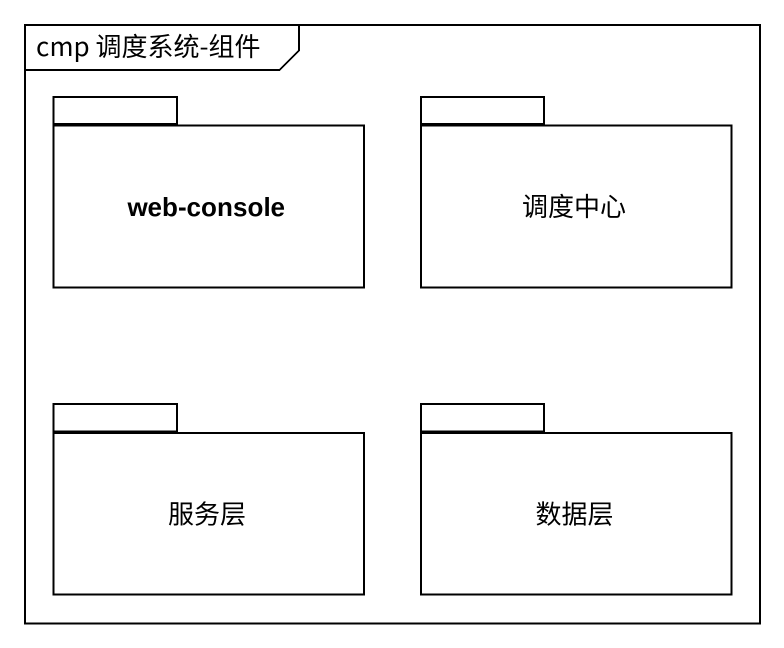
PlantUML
@startuml
mainframe cmp 调度系统-组件
package "web-console" as web_console {
}
package 调度中心 {
}
package 服务层 {
}
package 数据层 {
}
@enduml
